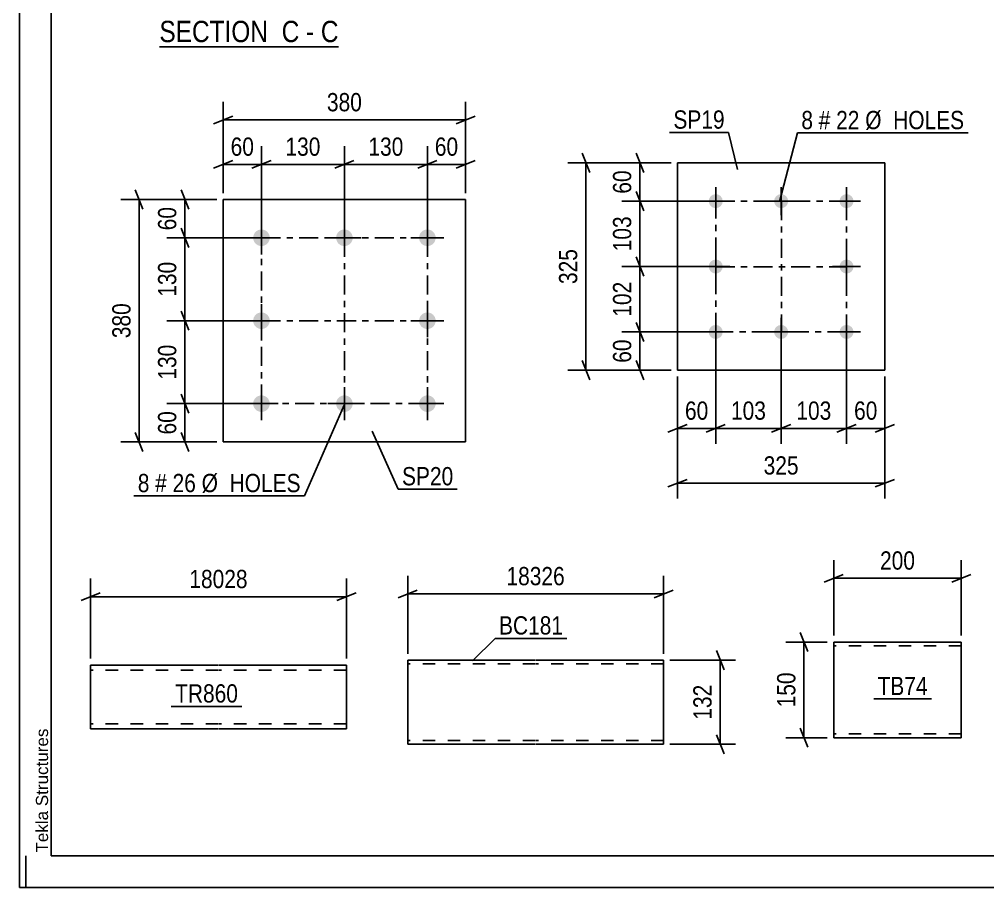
# Model space of a CAD drawing. Header units: millimetres. Extents: x 0 to 841, y 0 to 594.
# Drawn here: x 0 to 151.7, y 0 to 136.1 of the extents above; entities that cross this region are included whole.
import ezdxf

# ---------------------------------------------------------------- set-up
doc = ezdxf.new("R2010")
doc.units = ezdxf.units.MM
doc.linetypes.add('DXK_LINE_DOT2', pattern=[3.9198, 1.9599, -1.9599])
doc.linetypes.add('DXK_LINE_DOT3', pattern=[5.9187, 2.979, -0.9799, 0.9799, -0.9799])
doc.styles.add('Arial', font='ARIAL.TTF', dxfattribs={"height": 0.2})
doc.styles.add('Arial Narrow', font='ARIALN.TTF', dxfattribs={"height": 0.2})

# ---------------------------------------------------------------- blocks, each defined once
blk = doc.blocks.new('Unknown-815137657-1135')
at = {"color": 5, "linetype": 'Continuous'}
for p, q in [((0, 594), (0, 0)), ((5, 589), (5, 5)), ((1, 0), (1, 5)), ((5, 5), (836, 5)), ((0, 0), (841, 0))]:
    blk.add_line(p, q, dxfattribs=at)
at = {"color": 174, "linetype": 'Continuous', "style": 'Arial'}
blk.add_text('Tekla Structures', height=1.9102, rotation=90, dxfattribs=at).set_placement((4.5, 5.5))
blk = doc.blocks.new('Unknown-815137657-13 - 7244')
at = {"color": 6, "linetype": 'Continuous'}
blk.add_line((21.95, 131.76), (50.02, 131.76), dxfattribs=at)
at = {"color": 0, "linetype": 'Continuous'}
for points in [[(40.06, 132.51), (40.06, 136.01), (21.95, 136.01), (21.95, 132.51)], [(43.88, 132.51), (43.88, 136.01), (41.11, 136.01), (41.11, 132.51)], [(46.2, 132.51), (46.2, 136.01), (44.93, 136.01), (44.93, 132.51)], [(50.02, 132.51), (50.02, 136.01), (47.25, 136.01), (47.25, 132.51)]]:
    blk.add_wipeout(points, dxfattribs=at)
at = {"color": 7, "linetype": 'Continuous', "style": 'Arial Narrow'}
for s, p in [('SECTION ', (21.95, 132.51)), ('C', (41.11, 132.51)), ('C', (47.25, 132.51)), ('-', (44.93, 132.51))]:
    blk.add_text(s, height=3.34, dxfattribs=at).set_placement(p)
blk = doc.blocks.new('Bolt-815137657-7023 - 6984')
at = {"linetype": 'Continuous'}
for points in [[(37.94, 103.15, -1), (37.94, 100.55, -1)], [(50.94, 103.15, -1), (50.94, 100.55, -1)], [(63.94, 103.15, -1), (63.94, 100.55, -1)], [(37.94, 90.15, -1), (37.94, 87.55, -1)], [(63.94, 90.15, -1), (63.94, 87.55, -1)], [(37.94, 77.15, -1), (37.94, 74.55, -1)], [(50.94, 77.15, -1), (50.94, 74.55, -1)], [(63.94, 77.15, -1), (63.94, 74.55, -1)]]:
    blk.add_hatch(color=1, dxfattribs=at).paths.add_polyline_path(points)
at = {"color": 1, "linetype": 'Continuous'}
for p, q in [((37.94, 104.45), (37.94, 99.25)), ((50.94, 104.45), (50.94, 99.25)), ((63.94, 104.45), (63.94, 99.25)), ((35.34, 101.85), (40.54, 101.85)), ((48.34, 101.85), (53.54, 101.85)), ((61.34, 101.85), (66.54, 101.85)), ((37.94, 91.45), (37.94, 86.25)), ((63.94, 91.45), (63.94, 86.25)), ((35.34, 88.85), (40.54, 88.85)), ((61.34, 88.85), (66.54, 88.85)), ((37.94, 78.45), (37.94, 73.25)), ((50.94, 78.45), (50.94, 73.25)), ((63.94, 78.45), (63.94, 73.25)), ((35.34, 75.85), (40.54, 75.85)), ((48.34, 75.85), (53.54, 75.85)), ((61.34, 75.85), (66.54, 75.85))]:
    blk.add_line(p, q, dxfattribs=at)
blk = doc.blocks.new('Part-815137657-6990 - 6984')
at = {"color": 2, "linetype": 'Continuous'}
for p, q in [((31.94, 69.85), (31.94, 107.85)), ((31.94, 107.85), (69.94, 107.85)), ((69.94, 107.85), (69.94, 69.85)), ((69.94, 69.85), (31.94, 69.85))]:
    blk.add_line(p, q, dxfattribs=at)
blk = doc.blocks.new('Part-815137657-1386 - 1358')
at = {"color": 2, "linetype": 'Continuous'}
for p, q in [((60.86, 34.46), (60.86, 35.66)), ((60.86, 35.66), (80.86, 35.66)), ((80.96, 35.66), (100.96, 35.66)), ((100.96, 35.66), (100.96, 35.57)), ((100.96, 35.57), (100.96, 34.46)), ((60.86, 22.55), (60.86, 34.46)), ((100.96, 34.46), (100.96, 22.46)), ((60.86, 22.46), (60.86, 22.55)), ((80.86, 22.46), (60.86, 22.46)), ((100.96, 22.46), (80.96, 22.46))]:
    blk.add_line(p, q, dxfattribs=at)
at = {"color": 7, "linetype": 'DXK_LINE_DOT2'}
for p, q in [((80.86, 35.06), (60.86, 35.06)), ((100.96, 35.06), (80.96, 35.06)), ((100.96, 34.46), (100.96, 35.31)), ((80.86, 23.06), (60.86, 23.06)), ((100.96, 23.06), (80.96, 23.06)), ((60.86, 22.55), (60.86, 22.46))]:
    blk.add_line(p, q, dxfattribs=at)
blk = doc.blocks.new('Part-815137657-6784 - 6778')
at = {"color": 2, "linetype": 'Continuous'}
for p, q in [((103.13, 113.59), (103.13, 81.09)), ((103.13, 113.59), (135.63, 113.59)), ((135.63, 113.59), (135.63, 81.09)), ((103.13, 81.09), (135.63, 81.09))]:
    blk.add_line(p, q, dxfattribs=at)
blk = doc.blocks.new('Bolt-815137657-6817 - 6778')
at = {"linetype": 'Continuous'}
for points in [[(109.13, 108.69, -1), (109.13, 106.49, -1)], [(119.38, 108.69, -1), (119.38, 106.49, -1)], [(129.63, 108.69, -1), (129.63, 106.49, -1)], [(109.13, 98.44, -1), (109.13, 96.24, -1)], [(129.63, 98.44, -1), (129.63, 96.24, -1)], [(109.13, 88.19, -1), (109.13, 85.99, -1)], [(119.38, 88.19, -1), (119.38, 85.99, -1)], [(129.63, 88.19, -1), (129.63, 85.99, -1)]]:
    blk.add_hatch(color=1, dxfattribs=at).paths.add_polyline_path(points)
at = {"color": 1, "linetype": 'Continuous'}
for p, q in [((109.13, 109.79), (109.13, 105.39)), ((119.38, 109.79), (119.38, 105.39)), ((129.63, 109.79), (129.63, 105.39)), ((106.93, 107.59), (111.33, 107.59)), ((117.18, 107.59), (121.58, 107.59)), ((127.43, 107.59), (131.83, 107.59)), ((109.13, 99.54), (109.13, 95.14)), ((129.63, 99.54), (129.63, 95.14)), ((106.93, 97.34), (111.33, 97.34)), ((127.43, 97.34), (131.83, 97.34)), ((109.13, 89.29), (109.13, 84.89)), ((119.38, 89.29), (119.38, 84.89)), ((129.63, 89.29), (129.63, 84.89)), ((106.93, 87.09), (111.33, 87.09)), ((117.18, 87.09), (121.58, 87.09)), ((127.43, 87.09), (131.83, 87.09))]:
    blk.add_line(p, q, dxfattribs=at)
blk = doc.blocks.new('Part-815137657-6956 - 6951')
at = {"color": 2, "linetype": 'Continuous'}
for p, q in [((127.62, 38.49), (127.62, 23.58)), ((147.62, 38.49), (127.62, 38.49)), ((147.62, 24.69), (147.62, 38.49)), ((147.62, 23.49), (147.62, 24.69)), ((127.62, 23.58), (127.62, 23.49)), ((127.62, 23.49), (147.62, 23.49))]:
    blk.add_line(p, q, dxfattribs=at)
at = {"color": 7, "linetype": 'DXK_LINE_DOT2'}
for p, q in [((147.62, 37.89), (127.62, 37.89)), ((147.62, 37.84), (147.62, 37.89)), ((147.62, 37.89), (147.62, 37.84)), ((147.62, 37.75), (147.62, 37.84)), ((147.62, 37.84), (147.62, 37.75)), ((147.62, 24.13), (147.62, 24.46)), ((127.62, 24.09), (127.62, 24.13)), ((147.62, 24.09), (127.62, 24.09)), ((147.62, 24.09), (147.62, 24.13))]:
    blk.add_line(p, q, dxfattribs=at)
blk = doc.blocks.new('Part-815137657-2662 - 2656')
at = {"color": 2, "linetype": 'Continuous'}
for p, q in [((11.16, 33.29), (11.16, 34.89)), ((11.16, 34.89), (31.16, 34.89)), ((31.26, 34.89), (51.26, 34.89)), ((51.26, 34.89), (51.26, 33.29)), ((11.16, 33.29), (11.16, 24.89)), ((51.26, 24.89), (51.26, 33.29)), ((31.16, 24.89), (11.16, 24.89)), ((51.26, 24.89), (31.26, 24.89))]:
    blk.add_line(p, q, dxfattribs=at)
at = {"color": 7, "linetype": 'DXK_LINE_DOT2'}
for p, q in [((31.16, 34.09), (11.16, 34.09)), ((51.26, 34.09), (31.26, 34.09)), ((51.26, 33.29), (51.26, 34.77)), ((11.16, 25.69), (11.16, 25.75)), ((31.16, 25.69), (11.16, 25.69)), ((51.26, 25.69), (31.26, 25.69)), ((51.26, 25.69), (51.26, 25.75))]:
    blk.add_line(p, q, dxfattribs=at)
blk = doc.blocks.new('Rectangle-815137657-7110 - 6984')
at = {"color": 1, "linetype": 'DXK_LINE_DOT3'}
blk.add_lwpolyline([(37.94, 101.85), (63.94, 101.85), (63.94, 75.85), (37.94, 75.85), (37.94, 101.85)], close=True, dxfattribs=at)
blk = doc.blocks.new('Rectangle-815137657-6904 - 6778')
at = {"color": 1, "linetype": 'DXK_LINE_DOT3'}
blk.add_lwpolyline([(109.13, 107.59), (129.63, 107.59), (129.63, 87.09), (109.13, 87.09), (109.13, 107.59)], close=True, dxfattribs=at)
blk = doc.blocks.new('Line-815137657-7103 - 6984')
at = {"color": 1, "linetype": 'DXK_LINE_DOT3'}
blk.add_line((50.94, 101.85), (50.94, 75.85), dxfattribs=at)
blk = doc.blocks.new('Line-815137657-6897 - 6778')
at = {"color": 1, "linetype": 'DXK_LINE_DOT3'}
blk.add_line((119.43, 107.59), (119.43, 87.09), dxfattribs=at)
blk = doc.blocks.new('Line-815137657-7096 - 6984')
at = {"color": 1, "linetype": 'DXK_LINE_DOT3'}
blk.add_line((37.94, 88.85), (63.94, 88.85), dxfattribs=at)
blk = doc.blocks.new('Line-815137657-6890 - 6778')
at = {"color": 1, "linetype": 'DXK_LINE_DOT3'}
blk.add_line((109.13, 97.29), (129.63, 97.29), dxfattribs=at)
blk = doc.blocks.new('StraightDimension-815137657-7050 - 6984')
at = {"color": 7, "linetype": 'Continuous'}
for p, q in [((19.37, 106.35), (18.17, 109.35)), ((30.94, 107.85), (15.92, 107.85)), ((18.77, 69.85), (18.77, 107.85)), ((18.17, 71.35), (19.37, 68.35)), ((30.94, 69.85), (15.92, 69.85))]:
    blk.add_line(p, q, dxfattribs=at)
at = {"color": 0}
blk.add_wipeout([(18.02, 92.19), (13.82, 92.19), (13.82, 85.51), (18.02, 85.51)], dxfattribs=at)
at = {"color": 3, "style": 'Arial Narrow'}
blk.add_text('380', height=2.863, rotation=90.0002, dxfattribs=at).set_placement((17.42, 86.11))
blk = doc.blocks.new('StraightDimension-815137657-7025 - 6984')
at = {"color": 7, "linetype": 'Continuous'}
for p, q in [((25.34, 77.35), (26.54, 74.35)), ((36.94, 75.85), (23.09, 75.85)), ((25.94, 69.85), (25.94, 75.85)), ((26.54, 68.35), (25.34, 71.35)), ((30.94, 69.85), (23.09, 69.85))]:
    blk.add_line(p, q, dxfattribs=at)
at = {"color": 0}
blk.add_wipeout([(25.19, 75.28), (20.99, 75.28), (20.99, 70.42), (25.19, 70.42)], dxfattribs=at)
at = {"color": 3, "style": 'Arial Narrow'}
blk.add_text('60', height=2.863, rotation=90.0002, dxfattribs=at).set_placement((24.59, 71.02))
blk = doc.blocks.new('StraightDimension-815137657-7035 - 6984')
at = {"color": 7, "linetype": 'Continuous'}
for p, q in [((25.34, 109.35), (26.54, 106.35)), ((30.94, 107.85), (23.09, 107.85)), ((25.94, 101.85), (25.94, 107.85)), ((26.54, 100.35), (25.34, 103.35)), ((36.94, 101.85), (23.09, 101.85))]:
    blk.add_line(p, q, dxfattribs=at)
at = {"color": 0}
blk.add_wipeout([(25.19, 107.28), (20.99, 107.28), (20.99, 102.42), (25.19, 102.42)], dxfattribs=at)
at = {"color": 3, "style": 'Arial Narrow'}
blk.add_text('60', height=2.863, rotation=90.0002, dxfattribs=at).set_placement((24.59, 103.02))
blk = doc.blocks.new('StraightDimension-815137657-7065 - 6984')
at = {"color": 7, "linetype": 'Continuous'}
for p, q in [((31.94, 108.85), (31.94, 116.2)), ((37.94, 102.85), (37.94, 116.2)), ((30.44, 112.75), (33.44, 113.95)), ((39.44, 113.95), (36.44, 112.75)), ((31.94, 113.35), (37.94, 113.35))]:
    blk.add_line(p, q, dxfattribs=at)
at = {"color": 0}
blk.add_wipeout([(37.37, 114.1), (37.37, 118.3), (32.51, 118.3), (32.51, 114.1)], dxfattribs=at)
at = {"color": 3, "style": 'Arial Narrow'}
blk.add_text('60', height=2.863, dxfattribs=at).set_placement((33.11, 114.7))
blk = doc.blocks.new('StraightDimension-815137657-7075 - 6984')
at = {"color": 7, "linetype": 'Continuous'}
for p, q in [((63.94, 102.85), (63.94, 116.2)), ((69.94, 108.85), (69.94, 116.2)), ((62.44, 112.75), (65.44, 113.95)), ((71.44, 113.95), (68.44, 112.75)), ((63.94, 113.35), (69.94, 113.35))]:
    blk.add_line(p, q, dxfattribs=at)
at = {"color": 0}
blk.add_wipeout([(69.37, 114.1), (69.37, 118.3), (64.51, 118.3), (64.51, 114.1)], dxfattribs=at)
at = {"color": 3, "style": 'Arial Narrow'}
blk.add_text('60', height=2.863, dxfattribs=at).set_placement((65.11, 114.7))
blk = doc.blocks.new('StraightDimension-815137657-7086 - 6984')
at = {"color": 7, "linetype": 'Continuous'}
for p, q in [((31.94, 108.85), (31.94, 123.17)), ((69.94, 108.85), (69.94, 123.17)), ((33.44, 120.92), (30.44, 119.72)), ((31.94, 120.32), (69.94, 120.32)), ((68.44, 119.72), (71.44, 120.92))]:
    blk.add_line(p, q, dxfattribs=at)
at = {"color": 0}
blk.add_wipeout([(54.28, 121.07), (54.28, 125.27), (47.6, 125.27), (47.6, 121.07)], dxfattribs=at)
at = {"color": 3, "style": 'Arial Narrow'}
blk.add_text('380', height=2.863, dxfattribs=at).set_placement((48.2, 121.67))
blk = doc.blocks.new('StraightDimension-815137657-10140 - 6984')
at = {"color": 7, "linetype": 'Continuous'}
for p, q in [((26.54, 87.35), (25.34, 90.35)), ((36.94, 88.85), (23.09, 88.85)), ((25.94, 75.85), (25.94, 88.85)), ((25.34, 77.35), (26.54, 74.35)), ((36.94, 75.85), (23.09, 75.85))]:
    blk.add_line(p, q, dxfattribs=at)
at = {"color": 0}
blk.add_wipeout([(25.19, 85.69), (20.99, 85.69), (20.99, 79.01), (25.19, 79.01)], dxfattribs=at)
at = {"color": 3, "style": 'Arial Narrow'}
blk.add_text('130', height=2.863, rotation=90.0002, dxfattribs=at).set_placement((24.59, 79.61))
blk = doc.blocks.new('StraightDimension-815137657-10142 - 6984')
at = {"color": 7, "linetype": 'Continuous'}
for p, q in [((26.54, 100.35), (25.34, 103.35)), ((36.94, 101.85), (23.09, 101.85)), ((25.94, 88.85), (25.94, 101.85)), ((25.34, 90.35), (26.54, 87.35)), ((36.94, 88.85), (23.09, 88.85))]:
    blk.add_line(p, q, dxfattribs=at)
at = {"color": 0}
blk.add_wipeout([(25.19, 98.69), (20.99, 98.69), (20.99, 92.01), (25.19, 92.01)], dxfattribs=at)
at = {"color": 3, "style": 'Arial Narrow'}
blk.add_text('130', height=2.863, rotation=90.0002, dxfattribs=at).set_placement((24.59, 92.61))
blk = doc.blocks.new('StraightDimension-815137657-10162 - 6984')
at = {"color": 7, "linetype": 'Continuous'}
for p, q in [((37.94, 102.85), (37.94, 116.2)), ((50.94, 102.85), (50.94, 116.2)), ((39.44, 113.95), (36.44, 112.75)), ((49.44, 112.75), (52.44, 113.95)), ((37.94, 113.35), (50.94, 113.35))]:
    blk.add_line(p, q, dxfattribs=at)
at = {"color": 0}
blk.add_wipeout([(47.78, 114.1), (47.78, 118.3), (41.1, 118.3), (41.1, 114.1)], dxfattribs=at)
at = {"color": 3, "style": 'Arial Narrow'}
blk.add_text('130', height=2.863, dxfattribs=at).set_placement((41.7, 114.7))
blk = doc.blocks.new('StraightDimension-815137657-10164 - 6984')
at = {"color": 7, "linetype": 'Continuous'}
for p, q in [((50.94, 102.85), (50.94, 116.2)), ((63.94, 102.85), (63.94, 116.2)), ((52.44, 113.95), (49.44, 112.75)), ((62.44, 112.75), (65.44, 113.95)), ((50.94, 113.35), (63.94, 113.35))]:
    blk.add_line(p, q, dxfattribs=at)
at = {"color": 0}
blk.add_wipeout([(60.78, 114.1), (60.78, 118.3), (54.1, 118.3), (54.1, 114.1)], dxfattribs=at)
at = {"color": 3, "style": 'Arial Narrow'}
blk.add_text('130', height=2.863, dxfattribs=at).set_placement((54.7, 114.7))
blk = doc.blocks.new('StraightDimension-815137657-1390 - 1358')
at = {"color": 7, "linetype": 'Continuous'}
for p, q in [((60.86, 36.66), (60.86, 48.89)), ((100.96, 36.66), (100.96, 48.89)), ((62.36, 46.64), (59.36, 45.44)), ((60.86, 46.04), (100.96, 46.04)), ((99.46, 45.44), (102.46, 46.64))]:
    blk.add_line(p, q, dxfattribs=at)
at = {"color": 0}
blk.add_wipeout([(86.08, 46.79), (86.08, 50.99), (75.74, 50.99), (75.74, 46.79)], dxfattribs=at)
at = {"color": 3, "style": 'Arial Narrow'}
blk.add_text('18326', height=2.863, dxfattribs=at).set_placement((76.34, 47.39))
blk = doc.blocks.new('StraightDimension-815137657-1407 - 1358')
at = {"color": 7, "linetype": 'Continuous'}
for p, q in [((110.43, 34.16), (109.23, 37.16)), ((101.96, 35.66), (112.23, 35.66)), ((109.83, 22.46), (109.83, 35.66)), ((109.23, 23.96), (110.43, 20.96)), ((101.96, 22.46), (112.23, 22.46))]:
    blk.add_line(p, q, dxfattribs=at)
at = {"color": 0}
blk.add_wipeout([(109.08, 32.4), (104.88, 32.4), (104.88, 25.72), (109.08, 25.72)], dxfattribs=at)
at = {"color": 3, "style": 'Arial Narrow'}
blk.add_text('132', height=2.863, rotation=90.0002, dxfattribs=at).set_placement((108.48, 26.32))
blk = doc.blocks.new('StraightDimension-815137657-6844 - 6778')
at = {"color": 7, "linetype": 'Continuous'}
for p, q in [((103.13, 80.09), (103.13, 60.99)), ((135.63, 80.09), (135.63, 60.99)), ((104.63, 63.99), (101.63, 62.79)), ((134.13, 62.79), (137.13, 63.99)), ((103.13, 63.39), (135.63, 63.39))]:
    blk.add_line(p, q, dxfattribs=at)
at = {"color": 0}
blk.add_wipeout([(122.73, 64.14), (122.73, 68.34), (116.04, 68.34), (116.04, 64.14)], dxfattribs=at)
at = {"color": 3, "style": 'Arial Narrow'}
blk.add_text('325', height=2.863, dxfattribs=at).set_placement((116.64, 64.74))
blk = doc.blocks.new('StraightDimension-815137657-6833 - 6778')
at = {"color": 7, "linetype": 'Continuous'}
for p, q in [((96.64, 88.59), (97.84, 85.59)), ((108.13, 87.09), (94.39, 87.09)), ((97.24, 81.09), (97.24, 87.09)), ((97.84, 79.59), (96.64, 82.59)), ((102.13, 81.09), (94.39, 81.09))]:
    blk.add_line(p, q, dxfattribs=at)
at = {"color": 0}
blk.add_wipeout([(96.49, 86.52), (92.29, 86.52), (92.29, 81.66), (96.49, 81.66)], dxfattribs=at)
at = {"color": 3, "style": 'Arial Narrow'}
blk.add_text('60', height=2.863, rotation=90.0002, dxfattribs=at).set_placement((95.89, 82.26))
blk = doc.blocks.new('StraightDimension-815137657-6823 - 6778')
at = {"color": 7, "linetype": 'Continuous'}
for p, q in [((96.64, 115.09), (97.84, 112.09)), ((102.13, 113.59), (94.39, 113.59)), ((97.24, 107.59), (97.24, 113.59)), ((97.84, 106.09), (96.64, 109.09)), ((108.13, 107.59), (94.39, 107.59))]:
    blk.add_line(p, q, dxfattribs=at)
at = {"color": 0}
blk.add_wipeout([(96.49, 113.02), (92.29, 113.02), (92.29, 108.16), (96.49, 108.16)], dxfattribs=at)
at = {"color": 3, "style": 'Arial Narrow'}
blk.add_text('60', height=2.863, rotation=90.0002, dxfattribs=at).set_placement((95.89, 108.76))
blk = doc.blocks.new('StraightDimension-815137657-6859 - 6778')
at = {"color": 7, "linetype": 'Continuous'}
for p, q in [((129.63, 86.09), (129.63, 69.58)), ((135.63, 80.09), (135.63, 69.58)), ((128.13, 71.38), (131.13, 72.58)), ((129.63, 71.98), (135.63, 71.98)), ((137.13, 72.58), (134.13, 71.38))]:
    blk.add_line(p, q, dxfattribs=at)
at = {"color": 0}
blk.add_wipeout([(135.06, 72.73), (135.06, 76.93), (130.21, 76.93), (130.21, 72.73)], dxfattribs=at)
at = {"color": 3, "style": 'Arial Narrow'}
blk.add_text('60', height=2.863, dxfattribs=at).set_placement((130.81, 73.33))
blk = doc.blocks.new('StraightDimension-815137657-10042 - 6778')
at = {"color": 7, "linetype": 'Continuous'}
for p, q in [((109.13, 86.09), (109.13, 69.58)), ((119.38, 86.09), (119.38, 69.58)), ((107.63, 71.38), (110.63, 72.58)), ((109.13, 71.98), (119.38, 71.98)), ((120.88, 72.58), (117.88, 71.38))]:
    blk.add_line(p, q, dxfattribs=at)
at = {"color": 0}
blk.add_wipeout([(117.6, 72.73), (117.6, 76.93), (110.92, 76.93), (110.92, 72.73)], dxfattribs=at)
at = {"color": 3, "style": 'Arial Narrow'}
blk.add_text('103', height=2.863, dxfattribs=at).set_placement((111.52, 73.33))
blk = doc.blocks.new('StraightDimension-815137657-6869 - 6778')
at = {"color": 7, "linetype": 'Continuous'}
for p, q in [((109.13, 86.09), (109.13, 69.58)), ((103.13, 80.09), (103.13, 69.58)), ((101.63, 71.38), (104.63, 72.58)), ((103.13, 71.98), (109.13, 71.98)), ((110.63, 72.58), (107.63, 71.38))]:
    blk.add_line(p, q, dxfattribs=at)
at = {"color": 0}
blk.add_wipeout([(108.56, 72.73), (108.56, 76.93), (103.71, 76.93), (103.71, 72.73)], dxfattribs=at)
at = {"color": 3, "style": 'Arial Narrow'}
blk.add_text('60', height=2.863, dxfattribs=at).set_placement((104.31, 73.33))
blk = doc.blocks.new('StraightDimension-815137657-6880 - 6778')
at = {"color": 7, "linetype": 'Continuous'}
for p, q in [((89.38, 112.09), (88.18, 115.09)), ((102.13, 113.59), (85.93, 113.59)), ((88.78, 81.09), (88.78, 113.59)), ((88.18, 82.59), (89.38, 79.59)), ((102.13, 81.09), (85.93, 81.09))]:
    blk.add_line(p, q, dxfattribs=at)
at = {"color": 0}
blk.add_wipeout([(88.03, 100.68), (83.83, 100.68), (83.83, 94), (88.03, 94)], dxfattribs=at)
at = {"color": 3, "style": 'Arial Narrow'}
blk.add_text('325', height=2.863, rotation=90.0002, dxfattribs=at).set_placement((87.43, 94.6))
blk = doc.blocks.new('StraightDimension-815137657-10020 - 6778')
at = {"color": 7, "linetype": 'Continuous'}
for p, q in [((96.64, 98.84), (97.84, 95.84)), ((108.13, 97.34), (94.39, 97.34)), ((97.24, 87.09), (97.24, 97.34)), ((97.84, 85.59), (96.64, 88.59)), ((108.13, 87.09), (94.39, 87.09))]:
    blk.add_line(p, q, dxfattribs=at)
at = {"color": 0}
blk.add_wipeout([(96.49, 95.56), (92.29, 95.56), (92.29, 88.88), (96.49, 88.88)], dxfattribs=at)
at = {"color": 3, "style": 'Arial Narrow'}
blk.add_text('102', height=2.863, rotation=90.0002, dxfattribs=at).set_placement((95.89, 89.48))
blk = doc.blocks.new('StraightDimension-815137657-10022 - 6778')
at = {"color": 7, "linetype": 'Continuous'}
for p, q in [((96.64, 109.09), (97.84, 106.09)), ((108.13, 107.59), (94.39, 107.59)), ((97.24, 97.34), (97.24, 107.59)), ((97.84, 95.84), (96.64, 98.84)), ((108.13, 97.34), (94.39, 97.34))]:
    blk.add_line(p, q, dxfattribs=at)
at = {"color": 0}
blk.add_wipeout([(96.49, 105.81), (92.29, 105.81), (92.29, 99.13), (96.49, 99.13)], dxfattribs=at)
at = {"color": 3, "style": 'Arial Narrow'}
blk.add_text('103', height=2.863, rotation=90.0002, dxfattribs=at).set_placement((95.89, 99.73))
blk = doc.blocks.new('StraightDimension-815137657-10044 - 6778')
at = {"color": 7, "linetype": 'Continuous'}
for p, q in [((119.38, 86.09), (119.38, 69.58)), ((129.63, 86.09), (129.63, 69.58)), ((117.88, 71.38), (120.88, 72.58)), ((119.38, 71.98), (129.63, 71.98)), ((131.13, 72.58), (128.13, 71.38))]:
    blk.add_line(p, q, dxfattribs=at)
at = {"color": 0}
blk.add_wipeout([(127.85, 72.73), (127.85, 76.93), (121.17, 76.93), (121.17, 72.73)], dxfattribs=at)
at = {"color": 3, "style": 'Arial Narrow'}
blk.add_text('103', height=2.863, dxfattribs=at).set_placement((121.77, 73.33))
blk = doc.blocks.new('StraightDimension-815137657-6969 - 6951')
at = {"color": 7, "linetype": 'Continuous'}
for p, q in [((123.56, 36.99), (122.36, 39.99)), ((126.62, 38.49), (120.11, 38.49)), ((122.96, 23.49), (122.96, 38.49)), ((122.36, 24.99), (123.56, 21.99)), ((126.62, 23.49), (120.11, 23.49))]:
    blk.add_line(p, q, dxfattribs=at)
at = {"color": 0}
blk.add_wipeout([(122.21, 34.33), (118.01, 34.33), (118.01, 27.65), (122.21, 27.65)], dxfattribs=at)
at = {"color": 3, "style": 'Arial Narrow'}
blk.add_text('150', height=2.863, rotation=90.0002, dxfattribs=at).set_placement((121.61, 28.25))
blk = doc.blocks.new('StraightDimension-815137657-6958 - 6951')
at = {"color": 7, "linetype": 'Continuous'}
for p, q in [((127.62, 39.49), (127.62, 51.34)), ((147.62, 39.49), (147.62, 51.34)), ((129.12, 49.09), (126.12, 47.89)), ((146.12, 47.89), (149.12, 49.09)), ((127.62, 48.49), (147.62, 48.49))]:
    blk.add_line(p, q, dxfattribs=at)
at = {"color": 0}
blk.add_wipeout([(140.97, 49.24), (140.97, 53.44), (134.28, 53.44), (134.28, 49.24)], dxfattribs=at)
at = {"color": 3, "style": 'Arial Narrow'}
blk.add_text('200', height=2.863, dxfattribs=at).set_placement((134.88, 49.84))
blk = doc.blocks.new('StraightDimension-815137657-2739 - 2656')
at = {"color": 7, "linetype": 'Continuous'}
for p, q in [((11.16, 35.89), (11.16, 48.44)), ((51.26, 35.89), (51.26, 48.44)), ((12.66, 46.19), (9.66, 44.99)), ((11.16, 45.59), (51.26, 45.59)), ((49.76, 44.99), (52.76, 46.19))]:
    blk.add_line(p, q, dxfattribs=at)
at = {"color": 0}
blk.add_wipeout([(36.38, 46.34), (36.38, 50.54), (26.04, 50.54), (26.04, 46.34)], dxfattribs=at)
at = {"color": 3, "style": 'Arial Narrow'}
blk.add_text('18028', height=2.863, dxfattribs=at).set_placement((26.64, 46.94))
blk = doc.blocks.new('Mark-815137657-6986 - 6984')
at = {"color": 0}
blk.add_wipeout([(68.01, 63.05), (68.01, 66.05), (59.97, 66.05), (59.97, 63.05)], dxfattribs=at)
blk.add_wipeout([(68.01, 63.05), (68.01, 66.05), (59.97, 66.05), (59.97, 63.05)], dxfattribs=at)
at = {"color": 30, "linetype": 'Continuous'}
for p, q in [((55.3, 71.52), (59.37, 62.45)), ((59.37, 62.45), (68.61, 62.45))]:
    blk.add_line(p, q, dxfattribs=at)
at = {"color": 3, "style": 'Arial Narrow'}
blk.add_text('SP20', height=2.863, dxfattribs=at).set_placement((59.97, 63.05))
blk = doc.blocks.new('Mark-815137657-7019 - 6984')
at = {"color": 0}
for points in [[(20.38, 61.98), (20.38, 64.98), (18.56, 64.98), (18.56, 61.98)], [(23.11, 61.98), (23.11, 64.98), (21.28, 64.98), (21.28, 61.98)], [(27.67, 61.98), (27.67, 64.98), (24.01, 64.98), (24.01, 61.98)], [(44.1, 61.98), (44.1, 64.98), (28.57, 64.98), (28.57, 61.98)]]:
    blk.add_wipeout(points, dxfattribs=at)
for points in [[(20.38, 61.98), (20.38, 64.98), (18.56, 64.98), (18.56, 61.98)], [(23.11, 61.98), (23.11, 64.98), (21.28, 64.98), (21.28, 61.98)], [(27.67, 61.98), (27.67, 64.98), (24.01, 64.98), (24.01, 61.98)], [(44.1, 61.98), (44.1, 64.98), (28.57, 64.98), (28.57, 61.98)]]:
    blk.add_wipeout(points, dxfattribs=at)
at = {"color": 7, "linetype": 'Continuous'}
for p in [(50.89, 75.63), (17.96, 61.38)]:
    blk.add_line(p, (44.7, 61.38), dxfattribs=at)
at = {"color": 3, "style": 'Arial Narrow'}
for s, height, p in [('8', 2.86, (18.56, 61.98)), ('#', 2.86, (21.28, 61.98)), ('26', 2.863, (24.01, 61.98)), ('Ø  HOLES', 2.863, (28.57, 61.98))]:
    blk.add_text(s, height=height, dxfattribs=at).set_placement(p)
blk = doc.blocks.new('Mark-815137657-1381 - 1358')
at = {"color": 0}
blk.add_wipeout([(85.22, 39.67), (85.22, 42.67), (75.17, 42.67), (75.17, 39.67)], dxfattribs=at)
blk.add_wipeout([(85.22, 39.67), (85.22, 42.67), (75.17, 42.67), (75.17, 39.67)], dxfattribs=at)
at = {"color": 30, "linetype": 'Continuous'}
for p, q in [((71.03, 35.54), (74.57, 39.07)), ((74.57, 39.07), (85.82, 39.07))]:
    blk.add_line(p, q, dxfattribs=at)
at = {"color": 3, "style": 'Arial Narrow'}
blk.add_text('BC181', height=2.863, dxfattribs=at).set_placement((75.17, 39.67))
blk = doc.blocks.new('Mark-815137657-6780 - 6778')
at = {"color": 0}
blk.add_wipeout([(110.54, 118.95), (110.54, 121.95), (102.5, 121.95), (102.5, 118.95)], dxfattribs=at)
blk.add_wipeout([(110.54, 118.95), (110.54, 121.95), (102.5, 121.95), (102.5, 118.95)], dxfattribs=at)
at = {"color": 30, "linetype": 'Continuous'}
for p in [(101.9, 118.35), (112.53, 112.55)]:
    blk.add_line(p, (111.14, 118.35), dxfattribs=at)
at = {"color": 3, "style": 'Arial Narrow'}
blk.add_text('SP19', height=2.863, dxfattribs=at).set_placement((102.5, 118.95))
blk = doc.blocks.new('Mark-815137657-6813 - 6778')
at = {"color": 0}
for points in [[(124.37, 118.87), (124.37, 121.87), (122.55, 121.87), (122.55, 118.87)], [(127.1, 118.87), (127.1, 121.87), (125.27, 121.87), (125.27, 118.87)], [(131.66, 118.87), (131.66, 121.87), (128, 121.87), (128, 118.87)], [(148.09, 118.87), (148.09, 121.87), (132.56, 121.87), (132.56, 118.87)]]:
    blk.add_wipeout(points, dxfattribs=at)
for points in [[(124.37, 118.87), (124.37, 121.87), (122.55, 121.87), (122.55, 118.87)], [(127.1, 118.87), (127.1, 121.87), (125.27, 121.87), (125.27, 118.87)], [(131.66, 118.87), (131.66, 121.87), (128, 121.87), (128, 118.87)], [(148.09, 118.87), (148.09, 121.87), (132.56, 121.87), (132.56, 118.87)]]:
    blk.add_wipeout(points, dxfattribs=at)
at = {"color": 7, "linetype": 'Continuous'}
for p, q in [((119.2, 107.71), (121.95, 118.27)), ((121.95, 118.27), (148.69, 118.27))]:
    blk.add_line(p, q, dxfattribs=at)
at = {"color": 3, "style": 'Arial Narrow'}
for s, height, p in [('8', 2.86, (122.55, 118.87)), ('#', 2.86, (125.27, 118.87)), ('22', 2.863, (128, 118.87)), ('Ø  HOLES', 2.863, (132.56, 118.87))]:
    blk.add_text(s, height=height, dxfattribs=at).set_placement(p)
blk = doc.blocks.new('Mark-815137657-6954 - 6951')
at = {"color": 0}
blk.add_wipeout([(142.34, 30.17), (142.34, 33.17), (134.49, 33.17), (134.49, 30.17)], dxfattribs=at)
blk.add_wipeout([(142.34, 30.17), (142.34, 33.17), (134.49, 33.17), (134.49, 30.17)], dxfattribs=at)
at = {"color": 30, "linetype": 'Continuous'}
blk.add_line((133.89, 29.57), (142.94, 29.57), dxfattribs=at)
at = {"color": 3, "style": 'Arial Narrow'}
blk.add_text('TB74', height=2.863, dxfattribs=at).set_placement((134.49, 30.17))
blk = doc.blocks.new('Mark-815137657-2660 - 2656')
at = {"color": 0}
blk.add_wipeout([(34.27, 29.01), (34.27, 32.01), (24.41, 32.01), (24.41, 29.01)], dxfattribs=at)
blk.add_wipeout([(34.27, 29.01), (34.27, 32.01), (24.41, 32.01), (24.41, 29.01)], dxfattribs=at)
at = {"color": 30, "linetype": 'Continuous'}
blk.add_line((23.81, 28.41), (34.87, 28.41), dxfattribs=at)
at = {"color": 3, "style": 'Arial Narrow'}
blk.add_text('TR860', height=2.863, dxfattribs=at).set_placement((24.41, 29.01))

msp = doc.modelspace()

# ---------------------------------------------------------------- block references
for name in ['Unknown-815137657-1135', 'Part-815137657-6784 - 6778', 'Bolt-815137657-6817 - 6778', 'Part-815137657-6990 - 6984', 'Rectangle-815137657-6904 - 6778', 'Line-815137657-6897 - 6778', 'Bolt-815137657-7023 - 6984', 'Rectangle-815137657-7110 - 6984', 'Line-815137657-7103 - 6984', 'Line-815137657-6890 - 6778', 'Line-815137657-7096 - 6984', 'Part-815137657-6956 - 6951', 'Part-815137657-1386 - 1358', 'Part-815137657-2662 - 2656']:
    msp.add_blockref(name, (0, 0))

# ---------------------------------------------------------------- next in the draw order: block references
for name in ['Unknown-815137657-13 - 7244', 'Mark-815137657-6813 - 6778', 'StraightDimension-815137657-7075 - 6984', 'StraightDimension-815137657-6823 - 6778', 'StraightDimension-815137657-7050 - 6984', 'StraightDimension-815137657-6844 - 6778', 'Mark-815137657-6986 - 6984', 'StraightDimension-815137657-2739 - 2656', 'StraightDimension-815137657-1390 - 1358', 'StraightDimension-815137657-6969 - 6951', 'Mark-815137657-2660 - 2656', 'Mark-815137657-6954 - 6951']:
    msp.add_blockref(name, (0, 0))

# ---------------------------------------------------------------- next in the draw order: block references
for name in ['StraightDimension-815137657-7035 - 6984', 'StraightDimension-815137657-6833 - 6778', 'StraightDimension-815137657-6859 - 6778', 'StraightDimension-815137657-7025 - 6984', 'StraightDimension-815137657-6958 - 6951', 'Mark-815137657-1381 - 1358', 'StraightDimension-815137657-1407 - 1358']:
    msp.add_blockref(name, (0, 0))

# ---------------------------------------------------------------- next in the draw order: block references
for name in ['StraightDimension-815137657-7065 - 6984', 'StraightDimension-815137657-10140 - 6984', 'StraightDimension-815137657-10042 - 6778']:
    msp.add_blockref(name, (0, 0))

# ---------------------------------------------------------------- next in the draw order: block references
for name in ['StraightDimension-815137657-7086 - 6984', 'StraightDimension-815137657-10142 - 6984', 'StraightDimension-815137657-6869 - 6778', 'StraightDimension-815137657-10044 - 6778', 'Mark-815137657-7019 - 6984']:
    msp.add_blockref(name, (0, 0))

# ---------------------------------------------------------------- next in the draw order: block references
for name in ['StraightDimension-815137657-10162 - 6984', 'StraightDimension-815137657-6880 - 6778']:
    msp.add_blockref(name, (0, 0))

# ---------------------------------------------------------------- next in the draw order: block references
for name in ['Mark-815137657-6780 - 6778', 'StraightDimension-815137657-10164 - 6984', 'StraightDimension-815137657-10020 - 6778']:
    msp.add_blockref(name, (0, 0))

# ---------------------------------------------------------------- next in the draw order: block references
msp.add_blockref('StraightDimension-815137657-10022 - 6778', (0, 0))

doc.saveas('drawing.dxf')
